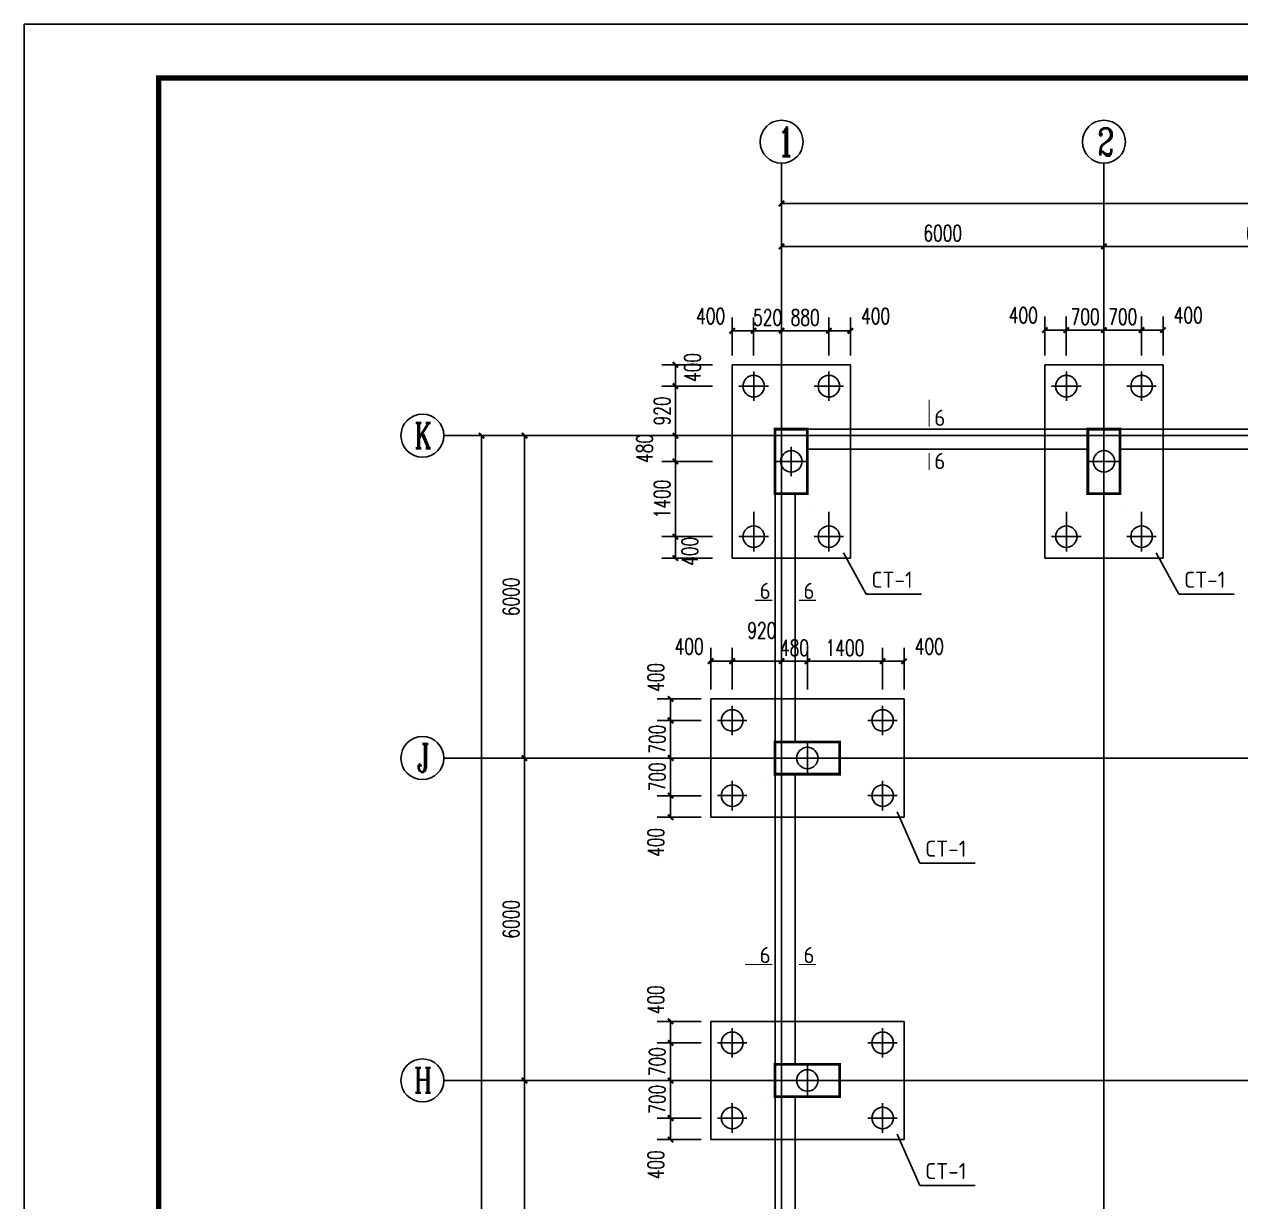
# Model space of a CAD drawing. Extents: x -73672 to 366960, y -527333 to 140666.
# Drawn here: x 177679 to 200319, y 43973 to 65882 of the extents above; entities that cross this region are included whole.
import ezdxf
from ezdxf.enums import TextEntityAlignment as Align

# ---------------------------------------------------------------- set-up
doc = ezdxf.new("R2010")
doc.units = 0
doc.header["$LTSCALE"] = 1000
doc.header["$MEASUREMENT"] = 0
for name, color, linetype in [('AXIS', 3, 'Continuous'), ('AXIS_TEXT', 7, 'Continuous'), ('COLUMN', 9, 'Continuous'), ('E_WINDOW', 4, 'Continuous'), ('NUM', 3, 'Continuous'), ('PUB_TITLE', 4, 'Continuous'), ('TEXT', 3, 'Continuous'), ('WALL', 9, 'Continuous'), ('建-尺寸', 3, 'Continuous')]:
    doc.layers.add(name, color=color, linetype=linetype)
doc.styles.add('_TCH_AXIS', font='COMPLEX', dxfattribs={"bigfont": 'GBCBIG'})
doc.styles.add('_TCH_DIM_T3', font='SIMPLEX', dxfattribs={"width": 0.705882, "bigfont": 'GBCBIG'})
doc.styles.add('A-DIM_T3', font='SIMPLEX', dxfattribs={"width": 0.705882, "bigfont": 'GBCBIG'})
doc.styles.add('COMPLEX', font='COMPLEX', dxfattribs={"bigfont": 'Tssdchn.shx'})
doc.styles.add('TSSD_Norm', font='Tssdeng.shx', dxfattribs={"bigfont": 'hztxt.shx'})
doc.dimstyles.new('_TCH_ARCH-100', dxfattribs={"dimtxt": 297.5, "dimasz": 100, "dimexe": 250, "dimexo": 300, "dimgap": 100, "dimtad": 1, "dimdec": 0, "dimzin": 0, "dimdsep": 46, "dimtxsty": '_TCH_DIM_T3', "dimblk": 'ARCHTICK', "dimcen": 0.09, "dimclrt": 7, "dimazin": 2, "dimtfac": 1, "dimtdec": 0, "dimtix": 1, "dimtmove": 2, "dimatfit": 3, "dimfxl": 0, "dimtolj": 1, "dimtzin": 0, "dimarcsym": 0})
doc.dimstyles.new('A-DIM-100', dxfattribs={"dimtxt": 297.5, "dimasz": 100, "dimexe": 250, "dimexo": 300, "dimgap": 100, "dimtad": 1, "dimdec": 0, "dimzin": 0, "dimdsep": 46, "dimtxsty": 'A-DIM_T3', "dimblk": 'ARCHTICK', "dimcen": 0.09, "dimclrt": 7, "dimazin": 2, "dimtfac": 1, "dimtdec": 0, "dimtix": 1, "dimtmove": 2, "dimatfit": 3, "dimfxl": 0, "dimtolj": 1, "dimtzin": 0, "dimarcsym": 0})

# ---------------------------------------------------------------- blocks, each defined once
blk = doc.blocks.new('_reinbk')
blk.add_line((0, 0), (0, 0))
blk = doc.blocks.new('_AXISO')
blk.add_circle((0, 0), 0.5)
at = {"layer": 'AXIS_TEXT', "style": 'COMPLEX'}
blk.add_attdef('A', text='', height=0.56, dxfattribs=at).set_placement((-0.25, -0.28), (0.25, -0.28), align=Align.FIT)
blk = doc.blocks.new('_ArchTick')
at = {"color": 0, "linetype": 'ByBlock', "const_width": 0.4}
blk.add_lwpolyline([(-0.5, -0.5), (0.5, 0.5)], dxfattribs=at)
blk = doc.blocks.new('*D7879')
at = {"layer": 'AXIS', "color": 0, "lineweight": -2}
for p, q in [((191774, 59597), (191774, 62797)), ((306114, 59597), (306114, 62797)), ((191774, 62547), (306114, 62547))]:
    blk.add_line(p, q, dxfattribs=at)
at = {"layer": 'Defpoints', "color": 0}
for p in [(306114, 62547), (191774, 59297), (306114, 59297)]:
    blk.add_point(p, dxfattribs=at)
at = {"layer": 'AXIS', "color": 0, "linetype": 'ByBlock', "lineweight": -2, "xscale": 100, "yscale": 100, "zscale": 100, "rotation": 180}
blk.add_blockref('_ArchTick', (191774, 62547), dxfattribs=at)
at = {"layer": 'AXIS', "color": 0, "linetype": 'ByBlock', "lineweight": -2, "xscale": 100, "yscale": 100, "zscale": 100}
blk.add_blockref('_ArchTick', (306114, 62547), dxfattribs=at)
at = {"layer": 'AXIS', "color": 7, "insert": (248944, 62796), "char_height": 297.5, "attachment_point": 5, "style": '_TCH_DIM_T3'}
blk.add_mtext('\\A1;114340', dxfattribs=at)
blk = doc.blocks.new('*D7880')
at = {"layer": 'AXIS', "color": 0, "lineweight": -2}
for p, q in [((191774, 59597), (191774, 61997)), ((197774, 59597), (197774, 61997)), ((191774, 61747), (197774, 61747))]:
    blk.add_line(p, q, dxfattribs=at)
at = {"layer": 'Defpoints', "color": 0}
for p in [(197774, 61747), (191774, 59297), (197774, 59297)]:
    blk.add_point(p, dxfattribs=at)
at = {"layer": 'AXIS', "color": 0, "linetype": 'ByBlock', "lineweight": -2, "xscale": 100, "yscale": 100, "zscale": 100, "rotation": 180}
blk.add_blockref('_ArchTick', (191774, 61747), dxfattribs=at)
at = {"layer": 'AXIS', "color": 0, "linetype": 'ByBlock', "lineweight": -2, "xscale": 100, "yscale": 100, "zscale": 100}
blk.add_blockref('_ArchTick', (197774, 61747), dxfattribs=at)
at = {"layer": 'AXIS', "color": 7, "insert": (194774, 61996), "char_height": 297.5, "attachment_point": 5, "style": '_TCH_DIM_T3'}
blk.add_mtext('\\A1;6000', dxfattribs=at)
blk = doc.blocks.new('*D7881')
at = {"layer": 'AXIS', "color": 0, "lineweight": -2}
for p, q in [((197774, 59597), (197774, 61997)), ((203774, 59597), (203774, 61997)), ((197774, 61747), (203774, 61747))]:
    blk.add_line(p, q, dxfattribs=at)
at = {"layer": 'Defpoints', "color": 0}
for p in [(203774, 61747), (197774, 59297), (203774, 59297)]:
    blk.add_point(p, dxfattribs=at)
at = {"layer": 'AXIS', "color": 0, "linetype": 'ByBlock', "lineweight": -2, "xscale": 100, "yscale": 100, "zscale": 100, "rotation": 180}
blk.add_blockref('_ArchTick', (197774, 61747), dxfattribs=at)
at = {"layer": 'AXIS', "color": 0, "linetype": 'ByBlock', "lineweight": -2, "xscale": 100, "yscale": 100, "zscale": 100}
blk.add_blockref('_ArchTick', (203774, 61747), dxfattribs=at)
at = {"layer": 'AXIS', "color": 7, "insert": (200774, 61996), "char_height": 297.5, "attachment_point": 5, "style": '_TCH_DIM_T3'}
blk.add_mtext('\\A1;6000', dxfattribs=at)
blk = doc.blocks.new('*D7900')
at = {"layer": 'AXIS', "color": 0, "lineweight": -2}
for p, q in [((189189, 58228), (185939, 58228)), ((186189, 2228), (186189, 58228)), ((189189, 2228), (185939, 2228))]:
    blk.add_line(p, q, dxfattribs=at)
at = {"layer": 'Defpoints', "color": 0}
for p in [(186189, 58228), (189489, 58228), (189489, 2228)]:
    blk.add_point(p, dxfattribs=at)
at = {"layer": 'AXIS', "color": 0, "linetype": 'ByBlock', "lineweight": -2, "xscale": 100, "yscale": 100, "zscale": 100}
for p, rotation in [((186189, 58228), 90), ((186189, 2228), 270)]:
    blk.add_blockref('_ArchTick', p, dxfattribs=dict(at, rotation=rotation))
at = {"layer": 'AXIS', "color": 7, "insert": (185940, 30228), "char_height": 297.5, "attachment_point": 5, "rotation": 90, "style": '_TCH_DIM_T3'}
blk.add_mtext('\\A1;56000', dxfattribs=at)
blk = doc.blocks.new('*D7907')
at = {"layer": 'AXIS', "color": 0, "lineweight": -2}
for p, q in [((189189, 46228), (186739, 46228)), ((186989, 40228), (186989, 46228)), ((189189, 40228), (186739, 40228))]:
    blk.add_line(p, q, dxfattribs=at)
at = {"layer": 'Defpoints', "color": 0}
for p in [(186989, 46228), (189489, 46228), (189489, 40228)]:
    blk.add_point(p, dxfattribs=at)
at = {"layer": 'AXIS', "color": 0, "linetype": 'ByBlock', "lineweight": -2, "xscale": 100, "yscale": 100, "zscale": 100}
for p, rotation in [((186989, 46228), 90), ((186989, 40228), 270)]:
    blk.add_blockref('_ArchTick', p, dxfattribs=dict(at, rotation=rotation))
at = {"layer": 'AXIS', "color": 7, "insert": (186740, 43228), "char_height": 297.5, "attachment_point": 5, "rotation": 90, "style": '_TCH_DIM_T3'}
blk.add_mtext('\\A1;6000', dxfattribs=at)
blk = doc.blocks.new('*D7908')
at = {"layer": 'AXIS', "color": 0, "lineweight": -2}
for p, q in [((189189, 52228), (186739, 52228)), ((186989, 46228), (186989, 52228)), ((189189, 46228), (186739, 46228))]:
    blk.add_line(p, q, dxfattribs=at)
at = {"layer": 'Defpoints', "color": 0}
for p in [(186989, 52228), (189489, 52228), (189489, 46228)]:
    blk.add_point(p, dxfattribs=at)
at = {"layer": 'AXIS', "color": 0, "linetype": 'ByBlock', "lineweight": -2, "xscale": 100, "yscale": 100, "zscale": 100}
for p, rotation in [((186989, 52228), 90), ((186989, 46228), 270)]:
    blk.add_blockref('_ArchTick', p, dxfattribs=dict(at, rotation=rotation))
at = {"layer": 'AXIS', "color": 7, "insert": (186740, 49228), "char_height": 297.5, "attachment_point": 5, "rotation": 90, "style": '_TCH_DIM_T3'}
blk.add_mtext('\\A1;6000', dxfattribs=at)
blk = doc.blocks.new('*D7909')
at = {"layer": 'AXIS', "color": 0, "lineweight": -2}
for p, q in [((189189, 58228), (186739, 58228)), ((186989, 52228), (186989, 58228)), ((189189, 52228), (186739, 52228))]:
    blk.add_line(p, q, dxfattribs=at)
at = {"layer": 'Defpoints', "color": 0}
for p in [(186989, 58228), (189489, 58228), (189489, 52228)]:
    blk.add_point(p, dxfattribs=at)
at = {"layer": 'AXIS', "color": 0, "linetype": 'ByBlock', "lineweight": -2, "xscale": 100, "yscale": 100, "zscale": 100}
for p, rotation in [((186989, 58228), 90), ((186989, 52228), 270)]:
    blk.add_blockref('_ArchTick', p, dxfattribs=dict(at, rotation=rotation))
at = {"layer": 'AXIS', "color": 7, "insert": (186740, 55228), "char_height": 297.5, "attachment_point": 5, "rotation": 90, "style": '_TCH_DIM_T3'}
blk.add_mtext('\\A1;6000', dxfattribs=at)
blk = doc.blocks.new('*D7941')
at = {"layer": 'Defpoints', "color": 0}
for p in [(192654, 60179), (192654, 59422), (193054, 59422)]:
    blk.add_point(p, dxfattribs=at)
at = {"layer": '建-尺寸', "color": 0, "lineweight": -2}
for p, q in [((192654, 59722), (192654, 60429)), ((193054, 59722), (193054, 60429)), ((193054, 60179), (192654, 60179))]:
    blk.add_line(p, q, dxfattribs=at)
at = {"layer": '建-尺寸', "color": 0, "linetype": 'ByBlock', "lineweight": -2, "xscale": 100, "yscale": 100, "zscale": 100, "rotation": 180}
blk.add_blockref('_ArchTick', (192654, 60179), dxfattribs=at)
at = {"layer": '建-尺寸', "color": 0, "linetype": 'ByBlock', "lineweight": -2, "xscale": 100, "yscale": 100, "zscale": 100}
blk.add_blockref('_ArchTick', (193054, 60179), dxfattribs=at)
at = {"layer": '建-尺寸', "color": 7, "insert": (193524, 60454), "char_height": 297.5, "attachment_point": 5, "style": 'A-DIM_T3'}
blk.add_mtext('\\A1;400', dxfattribs=at)
blk = doc.blocks.new('*D7942')
at = {"layer": 'Defpoints', "color": 0}
for p in [(191774, 60179), (191774, 59422), (192654, 59422)]:
    blk.add_point(p, dxfattribs=at)
at = {"layer": '建-尺寸', "color": 0, "lineweight": -2}
for p, q in [((191774, 59722), (191774, 60429)), ((192654, 59722), (192654, 60429)), ((192654, 60179), (191774, 60179))]:
    blk.add_line(p, q, dxfattribs=at)
at = {"layer": '建-尺寸', "color": 0, "linetype": 'ByBlock', "lineweight": -2, "xscale": 100, "yscale": 100, "zscale": 100, "rotation": 180}
blk.add_blockref('_ArchTick', (191774, 60179), dxfattribs=at)
at = {"layer": '建-尺寸', "color": 0, "linetype": 'ByBlock', "lineweight": -2, "xscale": 100, "yscale": 100, "zscale": 100}
blk.add_blockref('_ArchTick', (192654, 60179), dxfattribs=at)
at = {"layer": '建-尺寸', "color": 7, "insert": (192214, 60427), "char_height": 297.5, "attachment_point": 5, "style": 'A-DIM_T3'}
blk.add_mtext('\\A1;880', dxfattribs=at)
blk = doc.blocks.new('*D7943')
at = {"layer": 'Defpoints', "color": 0}
for p in [(191254, 60179), (191254, 59422), (191774, 59422)]:
    blk.add_point(p, dxfattribs=at)
at = {"layer": '建-尺寸', "color": 0, "lineweight": -2}
for p, q in [((191254, 59722), (191254, 60429)), ((191774, 59722), (191774, 60429)), ((191254, 60179), (191154, 60179)), ((191774, 60179), (191254, 60179)), ((191774, 60179), (191874, 60179))]:
    blk.add_line(p, q, dxfattribs=at)
at = {"layer": '建-尺寸', "color": 0, "linetype": 'ByBlock', "lineweight": -2, "xscale": 100, "yscale": 100, "zscale": 100}
blk.add_blockref('_ArchTick', (191254, 60179), dxfattribs=at)
at = {"layer": '建-尺寸', "color": 0, "linetype": 'ByBlock', "lineweight": -2, "xscale": 100, "yscale": 100, "zscale": 100, "rotation": 180}
blk.add_blockref('_ArchTick', (191774, 60179), dxfattribs=at)
at = {"layer": '建-尺寸', "color": 7, "insert": (191514, 60427), "char_height": 297.5, "attachment_point": 5, "style": 'A-DIM_T3'}
blk.add_mtext('\\A1;520', dxfattribs=at)
blk = doc.blocks.new('*D7944')
at = {"layer": 'Defpoints', "color": 0}
for p in [(190854, 60179), (190854, 59422), (191254, 59422)]:
    blk.add_point(p, dxfattribs=at)
at = {"layer": '建-尺寸', "color": 0, "lineweight": -2}
for p, q in [((190854, 59722), (190854, 60429)), ((191254, 59722), (191254, 60429)), ((191254, 60179), (190854, 60179))]:
    blk.add_line(p, q, dxfattribs=at)
at = {"layer": '建-尺寸', "color": 0, "linetype": 'ByBlock', "lineweight": -2, "xscale": 100, "yscale": 100, "zscale": 100, "rotation": 180}
blk.add_blockref('_ArchTick', (190854, 60179), dxfattribs=at)
at = {"layer": '建-尺寸', "color": 0, "linetype": 'ByBlock', "lineweight": -2, "xscale": 100, "yscale": 100, "zscale": 100}
blk.add_blockref('_ArchTick', (191254, 60179), dxfattribs=at)
at = {"layer": '建-尺寸', "color": 7, "insert": (190454, 60454), "char_height": 297.5, "attachment_point": 5, "style": 'A-DIM_T3'}
blk.add_mtext('\\A1;400', dxfattribs=at)
blk = doc.blocks.new('*D7945')
at = {"layer": 'Defpoints', "color": 0}
for p in [(190785, 59548), (189798, 59148), (190785, 59148)]:
    blk.add_point(p, dxfattribs=at)
at = {"layer": '建-尺寸', "color": 0, "lineweight": -2}
for p, q in [((190485, 59548), (189548, 59548)), ((189798, 59548), (189798, 59148)), ((190485, 59148), (189548, 59148))]:
    blk.add_line(p, q, dxfattribs=at)
at = {"layer": '建-尺寸', "color": 0, "linetype": 'ByBlock', "lineweight": -2, "xscale": 100, "yscale": 100, "zscale": 100}
for p, rotation in [((189798, 59548), 90), ((189798, 59148), 270)]:
    blk.add_blockref('_ArchTick', p, dxfattribs=dict(at, rotation=rotation))
at = {"layer": '建-尺寸', "color": 7, "insert": (190117, 59497), "char_height": 297.5, "attachment_point": 5, "rotation": 90, "style": 'A-DIM_T3'}
blk.add_mtext('\\A1;400', dxfattribs=at)
blk = doc.blocks.new('*D7946')
at = {"layer": 'Defpoints', "color": 0}
for p in [(190785, 59148), (189798, 58228), (190785, 58228)]:
    blk.add_point(p, dxfattribs=at)
at = {"layer": '建-尺寸', "color": 0, "lineweight": -2}
for p, q in [((190485, 59148), (189548, 59148)), ((189798, 59148), (189798, 58228)), ((190485, 58228), (189548, 58228))]:
    blk.add_line(p, q, dxfattribs=at)
at = {"layer": '建-尺寸', "color": 0, "linetype": 'ByBlock', "lineweight": -2, "xscale": 100, "yscale": 100, "zscale": 100}
for p, rotation in [((189798, 59148), 90), ((189798, 58228), 270)]:
    blk.add_blockref('_ArchTick', p, dxfattribs=dict(at, rotation=rotation))
at = {"layer": '建-尺寸', "color": 7, "insert": (189549, 58688), "char_height": 297.5, "attachment_point": 5, "rotation": 90, "style": 'A-DIM_T3'}
blk.add_mtext('\\A1;920', dxfattribs=at)
blk = doc.blocks.new('*D7947')
at = {"layer": 'Defpoints', "color": 0}
for p in [(190785, 58228), (189798, 57748), (190785, 57748)]:
    blk.add_point(p, dxfattribs=at)
at = {"layer": '建-尺寸', "color": 0, "lineweight": -2}
for p, q in [((190485, 58228), (189548, 58228)), ((189798, 58228), (189798, 57748)), ((190485, 57748), (189548, 57748))]:
    blk.add_line(p, q, dxfattribs=at)
at = {"layer": '建-尺寸', "color": 0, "linetype": 'ByBlock', "lineweight": -2, "xscale": 100, "yscale": 100, "zscale": 100}
for p, rotation in [((189798, 58228), 90), ((189798, 57748), 270)]:
    blk.add_blockref('_ArchTick', p, dxfattribs=dict(at, rotation=rotation))
at = {"layer": '建-尺寸', "color": 7, "insert": (189225, 57988), "char_height": 297.5, "attachment_point": 5, "rotation": 90, "style": 'A-DIM_T3'}
blk.add_mtext('\\A1;480', dxfattribs=at)
blk = doc.blocks.new('*D7948')
at = {"layer": 'Defpoints', "color": 0}
for p in [(190785, 57748), (189798, 56348), (190785, 56348)]:
    blk.add_point(p, dxfattribs=at)
at = {"layer": '建-尺寸', "color": 0, "lineweight": -2}
for p, q in [((190485, 57748), (189548, 57748)), ((189798, 57748), (189798, 56348)), ((190485, 56348), (189548, 56348))]:
    blk.add_line(p, q, dxfattribs=at)
at = {"layer": '建-尺寸', "color": 0, "linetype": 'ByBlock', "lineweight": -2, "xscale": 100, "yscale": 100, "zscale": 100}
for p, rotation in [((189798, 57748), 90), ((189798, 56348), 270)]:
    blk.add_blockref('_ArchTick', p, dxfattribs=dict(at, rotation=rotation))
at = {"layer": '建-尺寸', "color": 7, "insert": (189549, 57048), "char_height": 297.5, "attachment_point": 5, "rotation": 90, "style": 'A-DIM_T3'}
blk.add_mtext('\\A1;1400', dxfattribs=at)
blk = doc.blocks.new('*D7949')
at = {"layer": 'Defpoints', "color": 0}
for p in [(190785, 56348), (189798, 55948), (190785, 55948)]:
    blk.add_point(p, dxfattribs=at)
at = {"layer": '建-尺寸', "color": 0, "lineweight": -2}
for p, q in [((190485, 56348), (189548, 56348)), ((189798, 56348), (189798, 55948)), ((190485, 55948), (189548, 55948))]:
    blk.add_line(p, q, dxfattribs=at)
at = {"layer": '建-尺寸', "color": 0, "linetype": 'ByBlock', "lineweight": -2, "xscale": 100, "yscale": 100, "zscale": 100}
for p, rotation in [((189798, 56348), 90), ((189798, 55948), 270)]:
    blk.add_blockref('_ArchTick', p, dxfattribs=dict(at, rotation=rotation))
at = {"layer": '建-尺寸', "color": 7, "insert": (190066, 56075), "char_height": 297.5, "attachment_point": 5, "rotation": 90, "style": 'A-DIM_T3'}
blk.add_mtext('\\A1;400', dxfattribs=at)
blk = doc.blocks.new('*D7950')
at = {"layer": 'Defpoints', "color": 0}
for p in [(198474, 60192), (198474, 59422), (198874, 59422)]:
    blk.add_point(p, dxfattribs=at)
at = {"layer": '建-尺寸', "color": 0, "lineweight": -2}
for p, q in [((198474, 59722), (198474, 60442)), ((198874, 59722), (198874, 60442)), ((198874, 60192), (198474, 60192))]:
    blk.add_line(p, q, dxfattribs=at)
at = {"layer": '建-尺寸', "color": 0, "linetype": 'ByBlock', "lineweight": -2, "xscale": 100, "yscale": 100, "zscale": 100, "rotation": 180}
blk.add_blockref('_ArchTick', (198474, 60192), dxfattribs=at)
at = {"layer": '建-尺寸', "color": 0, "linetype": 'ByBlock', "lineweight": -2, "xscale": 100, "yscale": 100, "zscale": 100}
blk.add_blockref('_ArchTick', (198874, 60192), dxfattribs=at)
at = {"layer": '建-尺寸', "color": 7, "insert": (199344, 60467), "char_height": 297.5, "attachment_point": 5, "style": 'A-DIM_T3'}
blk.add_mtext('\\A1;400', dxfattribs=at)
blk = doc.blocks.new('*D7951')
at = {"layer": 'Defpoints', "color": 0}
for p in [(197774, 60192), (197774, 59422), (198474, 59422)]:
    blk.add_point(p, dxfattribs=at)
at = {"layer": '建-尺寸', "color": 0, "lineweight": -2}
for p, q in [((197774, 59722), (197774, 60442)), ((198474, 59722), (198474, 60442)), ((197774, 60192), (197674, 60192)), ((198474, 60192), (197774, 60192)), ((198474, 60192), (198574, 60192))]:
    blk.add_line(p, q, dxfattribs=at)
at = {"layer": '建-尺寸', "color": 0, "linetype": 'ByBlock', "lineweight": -2, "xscale": 100, "yscale": 100, "zscale": 100}
blk.add_blockref('_ArchTick', (197774, 60192), dxfattribs=at)
at = {"layer": '建-尺寸', "color": 0, "linetype": 'ByBlock', "lineweight": -2, "xscale": 100, "yscale": 100, "zscale": 100, "rotation": 180}
blk.add_blockref('_ArchTick', (198474, 60192), dxfattribs=at)
at = {"layer": '建-尺寸', "color": 7, "insert": (198124, 60441), "char_height": 297.5, "attachment_point": 5, "style": 'A-DIM_T3'}
blk.add_mtext('\\A1;700', dxfattribs=at)
blk = doc.blocks.new('*D7952')
at = {"layer": 'Defpoints', "color": 0}
for p in [(197074, 60192), (197074, 59422), (197774, 59422)]:
    blk.add_point(p, dxfattribs=at)
at = {"layer": '建-尺寸', "color": 0, "lineweight": -2}
for p, q in [((197074, 59722), (197074, 60442)), ((197774, 59722), (197774, 60442)), ((197074, 60192), (196974, 60192)), ((197774, 60192), (197074, 60192)), ((197774, 60192), (197874, 60192))]:
    blk.add_line(p, q, dxfattribs=at)
at = {"layer": '建-尺寸', "color": 0, "linetype": 'ByBlock', "lineweight": -2, "xscale": 100, "yscale": 100, "zscale": 100}
blk.add_blockref('_ArchTick', (197074, 60192), dxfattribs=at)
at = {"layer": '建-尺寸', "color": 0, "linetype": 'ByBlock', "lineweight": -2, "xscale": 100, "yscale": 100, "zscale": 100, "rotation": 180}
blk.add_blockref('_ArchTick', (197774, 60192), dxfattribs=at)
at = {"layer": '建-尺寸', "color": 7, "insert": (197424, 60441), "char_height": 297.5, "attachment_point": 5, "style": 'A-DIM_T3'}
blk.add_mtext('\\A1;700', dxfattribs=at)
blk = doc.blocks.new('*D7953')
at = {"layer": 'Defpoints', "color": 0}
for p in [(196674, 60192), (196674, 59422), (197074, 59422)]:
    blk.add_point(p, dxfattribs=at)
at = {"layer": '建-尺寸', "color": 0, "lineweight": -2}
for p, q in [((196674, 59722), (196674, 60442)), ((197074, 59722), (197074, 60442)), ((197074, 60192), (196674, 60192))]:
    blk.add_line(p, q, dxfattribs=at)
at = {"layer": '建-尺寸', "color": 0, "linetype": 'ByBlock', "lineweight": -2, "xscale": 100, "yscale": 100, "zscale": 100, "rotation": 180}
blk.add_blockref('_ArchTick', (196674, 60192), dxfattribs=at)
at = {"layer": '建-尺寸', "color": 0, "linetype": 'ByBlock', "lineweight": -2, "xscale": 100, "yscale": 100, "zscale": 100}
blk.add_blockref('_ArchTick', (197074, 60192), dxfattribs=at)
at = {"layer": '建-尺寸', "color": 7, "insert": (196274, 60467), "char_height": 297.5, "attachment_point": 5, "style": 'A-DIM_T3'}
blk.add_mtext('\\A1;400', dxfattribs=at)
blk = doc.blocks.new('*D8023')
at = {"layer": 'Defpoints', "color": 0}
for p in [(193654, 54031), (193654, 53203), (194054, 53203)]:
    blk.add_point(p, dxfattribs=at)
at = {"layer": '建-尺寸', "color": 0, "lineweight": -2}
for p, q in [((193654, 53503), (193654, 54281)), ((194054, 53503), (194054, 54281)), ((194054, 54031), (193654, 54031))]:
    blk.add_line(p, q, dxfattribs=at)
at = {"layer": '建-尺寸', "color": 0, "linetype": 'ByBlock', "lineweight": -2, "xscale": 100, "yscale": 100, "zscale": 100, "rotation": 180}
blk.add_blockref('_ArchTick', (193654, 54031), dxfattribs=at)
at = {"layer": '建-尺寸', "color": 0, "linetype": 'ByBlock', "lineweight": -2, "xscale": 100, "yscale": 100, "zscale": 100}
blk.add_blockref('_ArchTick', (194054, 54031), dxfattribs=at)
at = {"layer": '建-尺寸', "color": 7, "insert": (194524, 54306), "char_height": 297.5, "attachment_point": 5, "style": 'A-DIM_T3'}
blk.add_mtext('\\A1;400', dxfattribs=at)
blk = doc.blocks.new('*D8024')
at = {"layer": 'Defpoints', "color": 0}
for p in [(192254, 54031), (192254, 53203), (193654, 53203)]:
    blk.add_point(p, dxfattribs=at)
at = {"layer": '建-尺寸', "color": 0, "lineweight": -2}
for p, q in [((192254, 53503), (192254, 54281)), ((193654, 53503), (193654, 54281)), ((193654, 54031), (192254, 54031))]:
    blk.add_line(p, q, dxfattribs=at)
at = {"layer": '建-尺寸', "color": 0, "linetype": 'ByBlock', "lineweight": -2, "xscale": 100, "yscale": 100, "zscale": 100, "rotation": 180}
blk.add_blockref('_ArchTick', (192254, 54031), dxfattribs=at)
at = {"layer": '建-尺寸', "color": 0, "linetype": 'ByBlock', "lineweight": -2, "xscale": 100, "yscale": 100, "zscale": 100}
blk.add_blockref('_ArchTick', (193654, 54031), dxfattribs=at)
at = {"layer": '建-尺寸', "color": 7, "insert": (192954, 54280), "char_height": 297.5, "attachment_point": 5, "style": 'A-DIM_T3'}
blk.add_mtext('\\A1;1400', dxfattribs=at)
blk = doc.blocks.new('*D8025')
at = {"layer": 'Defpoints', "color": 0}
for p in [(191774, 54031), (191774, 53203), (192254, 53203)]:
    blk.add_point(p, dxfattribs=at)
at = {"layer": '建-尺寸', "color": 0, "lineweight": -2}
for p, q in [((191774, 53503), (191774, 54281)), ((192254, 53503), (192254, 54281)), ((191774, 54031), (191674, 54031)), ((192254, 54031), (191774, 54031)), ((192254, 54031), (192354, 54031))]:
    blk.add_line(p, q, dxfattribs=at)
at = {"layer": '建-尺寸', "color": 0, "linetype": 'ByBlock', "lineweight": -2, "xscale": 100, "yscale": 100, "zscale": 100}
blk.add_blockref('_ArchTick', (191774, 54031), dxfattribs=at)
at = {"layer": '建-尺寸', "color": 0, "linetype": 'ByBlock', "lineweight": -2, "xscale": 100, "yscale": 100, "zscale": 100, "rotation": 180}
blk.add_blockref('_ArchTick', (192254, 54031), dxfattribs=at)
at = {"layer": '建-尺寸', "color": 7, "insert": (192014, 54280), "char_height": 297.5, "attachment_point": 5, "style": 'A-DIM_T3'}
blk.add_mtext('\\A1;480', dxfattribs=at)
blk = doc.blocks.new('*D8026')
at = {"layer": 'Defpoints', "color": 0}
for p in [(190854, 54031), (190854, 53203), (191774, 53203)]:
    blk.add_point(p, dxfattribs=at)
at = {"layer": '建-尺寸', "color": 0, "lineweight": -2}
for p, q in [((190854, 53503), (190854, 54281)), ((191774, 53503), (191774, 54281)), ((191774, 54031), (190854, 54031))]:
    blk.add_line(p, q, dxfattribs=at)
at = {"layer": '建-尺寸', "color": 0, "linetype": 'ByBlock', "lineweight": -2, "xscale": 100, "yscale": 100, "zscale": 100, "rotation": 180}
blk.add_blockref('_ArchTick', (190854, 54031), dxfattribs=at)
at = {"layer": '建-尺寸', "color": 0, "linetype": 'ByBlock', "lineweight": -2, "xscale": 100, "yscale": 100, "zscale": 100}
blk.add_blockref('_ArchTick', (191774, 54031), dxfattribs=at)
at = {"layer": '建-尺寸', "color": 7, "insert": (191407, 54603), "char_height": 297.5, "attachment_point": 5, "style": 'A-DIM_T3'}
blk.add_mtext('\\A1;920', dxfattribs=at)
blk = doc.blocks.new('*D8027')
at = {"layer": 'Defpoints', "color": 0}
for p in [(190454, 54031), (190454, 53203), (190854, 53203)]:
    blk.add_point(p, dxfattribs=at)
at = {"layer": '建-尺寸', "color": 0, "lineweight": -2}
for p, q in [((190454, 53503), (190454, 54281)), ((190854, 53503), (190854, 54281)), ((190854, 54031), (190454, 54031))]:
    blk.add_line(p, q, dxfattribs=at)
at = {"layer": '建-尺寸', "color": 0, "linetype": 'ByBlock', "lineweight": -2, "xscale": 100, "yscale": 100, "zscale": 100, "rotation": 180}
blk.add_blockref('_ArchTick', (190454, 54031), dxfattribs=at)
at = {"layer": '建-尺寸', "color": 0, "linetype": 'ByBlock', "lineweight": -2, "xscale": 100, "yscale": 100, "zscale": 100}
blk.add_blockref('_ArchTick', (190854, 54031), dxfattribs=at)
at = {"layer": '建-尺寸', "color": 7, "insert": (190054, 54306), "char_height": 297.5, "attachment_point": 5, "style": 'A-DIM_T3'}
blk.add_mtext('\\A1;400', dxfattribs=at)
blk = doc.blocks.new('*D8028')
at = {"layer": 'Defpoints', "color": 0}
for p in [(189708, 51528), (190580, 51528), (190580, 51128)]:
    blk.add_point(p, dxfattribs=at)
at = {"layer": '建-尺寸', "color": 0, "lineweight": -2}
for p, q in [((190280, 51528), (189458, 51528)), ((189708, 51128), (189708, 51528)), ((190280, 51128), (189458, 51128))]:
    blk.add_line(p, q, dxfattribs=at)
at = {"layer": '建-尺寸', "color": 0, "linetype": 'ByBlock', "lineweight": -2, "xscale": 100, "yscale": 100, "zscale": 100}
for p, rotation in [((189708, 51528), 90), ((189708, 51128), 270)]:
    blk.add_blockref('_ArchTick', p, dxfattribs=dict(at, rotation=rotation))
at = {"layer": '建-尺寸', "color": 7, "insert": (189433, 50658), "char_height": 297.5, "attachment_point": 5, "rotation": 90, "style": 'A-DIM_T3'}
blk.add_mtext('\\A1;400', dxfattribs=at)
blk = doc.blocks.new('*D8029')
at = {"layer": 'Defpoints', "color": 0}
for p in [(189708, 52228), (190580, 52228), (190580, 51528)]:
    blk.add_point(p, dxfattribs=at)
at = {"layer": '建-尺寸', "color": 0, "lineweight": -2}
for p, q in [((189708, 52228), (189708, 52328)), ((190280, 52228), (189458, 52228)), ((189708, 51528), (189708, 52228)), ((190280, 51528), (189458, 51528)), ((189708, 51528), (189708, 51428))]:
    blk.add_line(p, q, dxfattribs=at)
at = {"layer": '建-尺寸', "color": 0, "linetype": 'ByBlock', "lineweight": -2, "xscale": 100, "yscale": 100, "zscale": 100}
for p, rotation in [((189708, 52228), 270), ((189708, 51528), 90)]:
    blk.add_blockref('_ArchTick', p, dxfattribs=dict(at, rotation=rotation))
at = {"layer": '建-尺寸', "color": 7, "insert": (189460, 51878), "char_height": 297.5, "attachment_point": 5, "rotation": 90, "style": 'A-DIM_T3'}
blk.add_mtext('\\A1;700', dxfattribs=at)
blk = doc.blocks.new('*D8030')
at = {"layer": 'Defpoints', "color": 0}
for p in [(189708, 52928), (190580, 52928), (190580, 52228)]:
    blk.add_point(p, dxfattribs=at)
at = {"layer": '建-尺寸', "color": 0, "lineweight": -2}
for p, q in [((189708, 52928), (189708, 53028)), ((190280, 52928), (189458, 52928)), ((189708, 52228), (189708, 52928)), ((190280, 52228), (189458, 52228)), ((189708, 52228), (189708, 52128))]:
    blk.add_line(p, q, dxfattribs=at)
at = {"layer": '建-尺寸', "color": 0, "linetype": 'ByBlock', "lineweight": -2, "xscale": 100, "yscale": 100, "zscale": 100}
for p, rotation in [((189708, 52928), 270), ((189708, 52228), 90)]:
    blk.add_blockref('_ArchTick', p, dxfattribs=dict(at, rotation=rotation))
at = {"layer": '建-尺寸', "color": 7, "insert": (189460, 52578), "char_height": 297.5, "attachment_point": 5, "rotation": 90, "style": 'A-DIM_T3'}
blk.add_mtext('\\A1;700', dxfattribs=at)
blk = doc.blocks.new('*D8031')
at = {"layer": 'Defpoints', "color": 0}
for p in [(189708, 53328), (190580, 53328), (190580, 52928)]:
    blk.add_point(p, dxfattribs=at)
at = {"layer": '建-尺寸', "color": 0, "lineweight": -2}
for p, q in [((190280, 53328), (189458, 53328)), ((189708, 52928), (189708, 53328)), ((190280, 52928), (189458, 52928))]:
    blk.add_line(p, q, dxfattribs=at)
at = {"layer": '建-尺寸', "color": 0, "linetype": 'ByBlock', "lineweight": -2, "xscale": 100, "yscale": 100, "zscale": 100}
for p, rotation in [((189708, 53328), 90), ((189708, 52928), 270)]:
    blk.add_blockref('_ArchTick', p, dxfattribs=dict(at, rotation=rotation))
at = {"layer": '建-尺寸', "color": 7, "insert": (189433, 53728), "char_height": 297.5, "attachment_point": 5, "rotation": 90, "style": 'A-DIM_T3'}
blk.add_mtext('\\A1;400', dxfattribs=at)
blk = doc.blocks.new('*D8032')
at = {"layer": 'Defpoints', "color": 0}
for p in [(189708, 45528), (190580, 45528), (190580, 45128)]:
    blk.add_point(p, dxfattribs=at)
at = {"layer": '建-尺寸', "color": 0, "lineweight": -2}
for p, q in [((190280, 45528), (189458, 45528)), ((189708, 45128), (189708, 45528)), ((190280, 45128), (189458, 45128))]:
    blk.add_line(p, q, dxfattribs=at)
at = {"layer": '建-尺寸', "color": 0, "linetype": 'ByBlock', "lineweight": -2, "xscale": 100, "yscale": 100, "zscale": 100}
for p, rotation in [((189708, 45528), 90), ((189708, 45128), 270)]:
    blk.add_blockref('_ArchTick', p, dxfattribs=dict(at, rotation=rotation))
at = {"layer": '建-尺寸', "color": 7, "insert": (189433, 44658), "char_height": 297.5, "attachment_point": 5, "rotation": 90, "style": 'A-DIM_T3'}
blk.add_mtext('\\A1;400', dxfattribs=at)
blk = doc.blocks.new('*D8033')
at = {"layer": 'Defpoints', "color": 0}
for p in [(189708, 46228), (190580, 46228), (190580, 45528)]:
    blk.add_point(p, dxfattribs=at)
at = {"layer": '建-尺寸', "color": 0, "lineweight": -2}
for p, q in [((190280, 46228), (189458, 46228)), ((189708, 46228), (189708, 46328)), ((189708, 45528), (189708, 46228)), ((190280, 45528), (189458, 45528)), ((189708, 45528), (189708, 45428))]:
    blk.add_line(p, q, dxfattribs=at)
at = {"layer": '建-尺寸', "color": 0, "linetype": 'ByBlock', "lineweight": -2, "xscale": 100, "yscale": 100, "zscale": 100}
for p, rotation in [((189708, 46228), 270), ((189708, 45528), 90)]:
    blk.add_blockref('_ArchTick', p, dxfattribs=dict(at, rotation=rotation))
at = {"layer": '建-尺寸', "color": 7, "insert": (189460, 45878), "char_height": 297.5, "attachment_point": 5, "rotation": 90, "style": 'A-DIM_T3'}
blk.add_mtext('\\A1;700', dxfattribs=at)
blk = doc.blocks.new('*D8034')
at = {"layer": 'Defpoints', "color": 0}
for p in [(189708, 46928), (190580, 46928), (190580, 46228)]:
    blk.add_point(p, dxfattribs=at)
at = {"layer": '建-尺寸', "color": 0, "lineweight": -2}
for p, q in [((190280, 46928), (189458, 46928)), ((189708, 46928), (189708, 47028)), ((189708, 46228), (189708, 46928)), ((190280, 46228), (189458, 46228)), ((189708, 46228), (189708, 46128))]:
    blk.add_line(p, q, dxfattribs=at)
at = {"layer": '建-尺寸', "color": 0, "linetype": 'ByBlock', "lineweight": -2, "xscale": 100, "yscale": 100, "zscale": 100}
for p, rotation in [((189708, 46928), 270), ((189708, 46228), 90)]:
    blk.add_blockref('_ArchTick', p, dxfattribs=dict(at, rotation=rotation))
at = {"layer": '建-尺寸', "color": 7, "insert": (189460, 46578), "char_height": 297.5, "attachment_point": 5, "rotation": 90, "style": 'A-DIM_T3'}
blk.add_mtext('\\A1;700', dxfattribs=at)
blk = doc.blocks.new('*D8035')
at = {"layer": 'Defpoints', "color": 0}
for p in [(189708, 47328), (190580, 47328), (190580, 46928)]:
    blk.add_point(p, dxfattribs=at)
at = {"layer": '建-尺寸', "color": 0, "lineweight": -2}
for p, q in [((190280, 47328), (189458, 47328)), ((189708, 46928), (189708, 47328)), ((190280, 46928), (189458, 46928))]:
    blk.add_line(p, q, dxfattribs=at)
at = {"layer": '建-尺寸', "color": 0, "linetype": 'ByBlock', "lineweight": -2, "xscale": 100, "yscale": 100, "zscale": 100}
for p, rotation in [((189708, 47328), 90), ((189708, 46928), 270)]:
    blk.add_blockref('_ArchTick', p, dxfattribs=dict(at, rotation=rotation))
at = {"layer": '建-尺寸', "color": 7, "insert": (189433, 47728), "char_height": 297.5, "attachment_point": 5, "rotation": 90, "style": 'A-DIM_T3'}
blk.add_mtext('\\A1;400', dxfattribs=at)

msp = doc.modelspace()

# ---------------------------------------------------------------- linework, layer by layer
at = {"color": 1}
for p, q in [((191774.25, 60065.53), (191774.25, -593.32)), ((197774.25, 60065.53), (197774.25, -593.32)), ((189388.6, 58228.34), (308158.19, 58228.34)), ((189203.6, 52228.34), (308158.19, 52228.34)), ((189203.6, 46228.34), (308158.19, 46228.34))]:
    msp.add_line(p, q, dxfattribs=at)
at = {"color": 0}
for p, q in [((191654.25, 57748.34), (192254.25, 57748.34)), ((197474.25, 57748.34), (198074.25, 57748.34)), ((192926.32, 56047.38), (193345.57, 55276.47)), ((198746.32, 56047.38), (199165.57, 55276.47)), ((193345.57, 55276.47), (194376.94, 55276.47)), ((199165.57, 55276.47), (200196.94, 55276.47)), ((192254.25, 52528.34), (192254.25, 51928.34)), ((192254.25, 52528.34), (192254.25, 51928.34)), ((193926.26, 51227.32), (194345.52, 50271.42)), ((194345.52, 50271.42), (195376.89, 50271.42)), ((192254.25, 46528.34), (192254.25, 45928.34)), ((192254.25, 46528.34), (192254.25, 45928.34)), ((193926.26, 45227.32), (194345.52, 44271.42)), ((194345.52, 44271.42), (195376.89, 44271.42))]:
    msp.add_line(p, q, dxfattribs=at)
at = {"const_width": 20}
for points in [[(194521.67, 58897.37), (194521.67, 58393.01)], [(194521.67, 57907.4), (194521.67, 57588.04)], [(191279.84, 55163.47), (191599.2, 55163.47)], [(192095.42, 55163.47), (192414.79, 55163.47)], [(191094.84, 48385.25), (191599.2, 48385.25)], [(192095.42, 48385.25), (192414.79, 48385.25)]]:
    msp.add_lwpolyline(points, dxfattribs=at)
at = {"color": 0, "const_width": 50}
for points in [[(191654.25, 58348.34), (191654.25, 57148.34), (192254.25, 57148.34), (192254.25, 58348.34), (191654.25, 58348.34)], [(197474.25, 58348.34), (197474.25, 57148.34), (198074.25, 57148.34), (198074.25, 58348.34), (197474.25, 58348.34)], [(191654.25, 51928.34), (191654.25, 52528.34), (192854.25, 52528.34), (192854.25, 51928.34), (191654.25, 51928.34)], [(191654.25, 45928.34), (191654.25, 46528.34), (192854.25, 46528.34), (192854.25, 45928.34), (191654.25, 45928.34)]]:
    msp.add_lwpolyline(points, dxfattribs=at)
at = {"layer": 'AXIS'}
for p, q in [((191774.25, 59297.29), (191774.25, 63297.29)), ((197774.25, 59297.29), (197774.25, 63297.29)), ((190854.36, 59548.18), (190854.36, 55948.5)), ((193054.14, 59548.18), (190854.36, 59548.18)), ((193054.14, 59548.18), (193054.14, 55948.5)), ((196674.36, 59548.18), (196674.36, 55948.5)), ((198874.14, 59548.18), (196674.36, 59548.18)), ((198874.14, 59548.18), (198874.14, 55948.5)), ((191254.36, 58873.86), (191254.36, 59422.49)), ((192654.14, 58873.86), (192654.14, 59422.49)), ((197074.36, 58873.86), (197074.36, 59422.49)), ((198474.14, 58873.86), (198474.14, 59422.49)), ((191528.68, 59148.18), (190980.04, 59148.18)), ((192928.46, 59148.18), (192379.82, 59148.18)), ((197348.68, 59148.18), (196800.04, 59148.18)), ((198748.46, 59148.18), (198199.82, 59148.18)), ((189489.06, 58228.34), (185489.06, 58228.34)), ((191954.25, 58022.66), (191954.25, 57474.02)), ((197774.25, 58022.66), (197774.25, 57474.02)), ((192223.07, 57748.34), (191685.43, 57748.34)), ((198043.07, 57748.34), (197505.43, 57748.34)), ((191254.36, 56807.82), (191254.36, 56074.18)), ((192654.14, 56807.82), (192654.14, 56074.18)), ((197074.36, 56807.82), (197074.36, 56074.18)), ((198474.14, 56807.82), (198474.14, 56074.18)), ((191528.68, 56348.5), (190980.04, 56348.5)), ((192928.46, 56348.5), (192379.82, 56348.5)), ((197348.68, 56348.5), (196800.04, 56348.5)), ((198748.46, 56348.5), (198199.82, 56348.5)), ((193054.14, 55948.5), (190854.36, 55948.5)), ((198874.14, 55948.5), (196674.36, 55948.5)), ((194054.09, 53328.23), (190454.41, 53328.23)), ((190454.41, 51128.45), (190454.41, 53328.23)), ((194054.09, 51128.45), (194054.09, 53328.23)), ((190854.41, 52653.91), (190854.41, 53202.55)), ((193654.09, 52653.91), (193654.09, 53202.55)), ((191128.73, 52928.23), (190580.09, 52928.23)), ((193379.77, 52928.23), (193928.41, 52928.23)), ((192254.25, 51959.52), (192254.25, 52497.16)), ((189489.06, 52228.34), (185489.06, 52228.34)), ((192528.57, 52228.34), (191979.93, 52228.34)), ((190854.41, 51254.13), (190854.41, 51802.77)), ((193654.09, 51254.13), (193654.09, 51802.77)), ((191128.73, 51528.45), (190580.09, 51528.45)), ((193379.77, 51528.45), (193928.41, 51528.45)), ((194054.09, 51128.45), (190454.41, 51128.45)), ((194054.09, 47328.23), (190454.41, 47328.23)), ((190454.41, 45128.45), (190454.41, 47328.23)), ((194054.09, 45128.45), (194054.09, 47328.23)), ((190854.41, 46653.91), (190854.41, 47202.55)), ((193654.09, 46653.91), (193654.09, 47202.55)), ((191128.73, 46928.23), (190580.09, 46928.23)), ((193379.77, 46928.23), (193928.41, 46928.23)), ((192254.25, 45959.52), (192254.25, 46497.16)), ((189489.06, 46228.34), (185489.06, 46228.34)), ((192528.57, 46228.34), (191979.93, 46228.34)), ((190854.41, 45254.13), (190854.41, 45802.77)), ((193654.09, 45254.13), (193654.09, 45802.77)), ((191128.73, 45528.45), (190580.09, 45528.45)), ((193379.77, 45528.45), (193928.41, 45528.45)), ((194054.09, 45128.45), (190454.41, 45128.45))]:
    msp.add_line(p, q, dxfattribs=at)
at = {"layer": 'COLUMN'}
for points in [[(191654.25, 57148.34), (192254.25, 57148.34), (192254.25, 58348.34), (191654.25, 58348.34)], [(197474.25, 57148.34), (198074.25, 57148.34), (198074.25, 58348.34), (197474.25, 58348.34)], [(191654.25, 52528.34), (191654.25, 51928.34), (192854.25, 51928.34), (192854.25, 52528.34)], [(191654.25, 46528.34), (191654.25, 45928.34), (192854.25, 45928.34), (192854.25, 46528.34)]]:
    msp.add_lwpolyline(points, close=True, dxfattribs=at)
at = {"layer": 'E_WINDOW'}
for centre in [(191254.36, 59148.18), (192654.14, 59148.18), (197074.36, 59148.18), (198474.14, 59148.18), (191954.25, 57748.34), (197774.25, 57748.34), (191254.36, 56348.5), (192654.14, 56348.5), (197074.36, 56348.5), (198474.14, 56348.5), (190854.41, 52928.23), (193654.09, 52928.23), (192254.25, 52228.34), (190854.41, 51528.45), (193654.09, 51528.45), (190854.41, 46928.23), (193654.09, 46928.23), (192254.25, 46228.34), (190854.41, 45528.45), (193654.09, 45528.45)]:
    msp.add_circle(centre, 200, dxfattribs=at)
at = {"layer": 'PUB_TITLE'}
msp.add_lwpolyline([(177678.75, -18217.87), (326378.75, -18217.87), (326378.75, 65882.13), (177678.75, 65882.13)], close=True, dxfattribs=at)
at = {"layer": 'PUB_TITLE', "const_width": 100}
msp.add_lwpolyline([(180178.75, -17217.87), (325378.75, -17217.87), (325378.75, 64882.13), (180178.75, 64882.13)], close=True, dxfattribs=at)
at = {"layer": 'WALL'}
for p, q in [((192254.25, 58348.34), (197474.25, 58348.34)), ((198074.25, 58348.34), (203474.25, 58348.34)), ((192254.25, 57978.34), (197474.25, 57978.34)), ((198074.25, 57978.34), (203474.25, 57978.34)), ((191654.25, 52528.34), (191654.25, 57148.34)), ((192024.25, 52528.34), (192024.25, 57148.34)), ((191654.25, 46528.34), (191654.25, 51928.34)), ((192024.25, 46528.34), (192024.25, 51928.34)), ((191654.25, 40528.34), (191654.25, 45928.34)), ((192024.25, 40528.34), (192024.25, 45928.34))]:
    msp.add_line(p, q, dxfattribs=at)

# ---------------------------------------------------------------- block references
at = {"layer": 'AXIS'}
ref = msp.add_blockref('_AXISO', (191774.25, 63697.29), dxfattribs=dict(at, xscale=800, yscale=800, zscale=800))
ref.add_attrib('A', '1', (191693.17, 63429.28), dxfattribs={"color": 7, "height": 536.01, "style": '_TCH_AXIS', "width": 0.705882})
ref = msp.add_blockref('_AXISO', (197774.25, 63697.29), dxfattribs=dict(at, xscale=800, yscale=800, zscale=800))
ref.add_attrib('A', '2', (197655.03, 63443.94), dxfattribs={"color": 7, "height": 506.7, "style": '_TCH_AXIS', "width": 0.705882})
ref = msp.add_blockref('_AXISO', (185089.06, 58228.34), dxfattribs=dict(at, xscale=800, yscale=800, zscale=800))
ref.add_attrib('A', 'K', (184938.35, 57992.36), dxfattribs={"color": 7, "height": 471.96, "style": '_TCH_AXIS', "width": 0.705882})
ref = msp.add_blockref('_AXISO', (185089.06, 52228.34), dxfattribs=dict(at, xscale=800, yscale=800, zscale=800))
ref.add_attrib('A', 'J', (184991.95, 51965.71), dxfattribs={"color": 7, "height": 525.25, "style": '_TCH_AXIS', "width": 0.705882})
ref = msp.add_blockref('_AXISO', (185089.06, 46228.34), dxfattribs=dict(at, xscale=800, yscale=800, zscale=800))
ref.add_attrib('A', 'H', (184932.84, 45995.97), dxfattribs={"color": 7, "height": 464.74, "style": '_TCH_AXIS', "width": 0.705882})
at = {"layer": 'TEXT', "yscale": 39.18831840000348, "zscale": 39.1883184}
for p, xscale, rotation in [((192370.62, 56932.26), 39.1883183999824, 210.1413855520777), ((198190.62, 56932.26), 39.1883183999824, 210.1413855520777), ((191438.17, 51811.96), 39.18831839998241, 120.1413855520777), ((191438.17, 45811.96), 39.18831839998241, 120.1413855520777)]:
    msp.add_blockref('_reinbk', p, dxfattribs=dict(at, xscale=xscale, rotation=rotation))

# ---------------------------------------------------------------- texts
at = {"layer": 'NUM', "style": 'TSSD_Norm'}
for s, p in [('6', (194719.86, 58410.09)), ('6', (194719.86, 57605.12)), ('CT-1', (193830.1, 55397.12)), ('CT-1', (199650.1, 55397.12)), ('6', (191468.73, 55190.1)), ('6', (192284.31, 55190.1)), ('CT-1', (194830.05, 50392.07)), ('6', (191468.73, 48411.88)), ('6', (192284.31, 48411.88)), ('CT-1', (194830.05, 44392.07))]:
    msp.add_text(s, height=300, dxfattribs=at).set_placement(p, align=Align.CENTER)

# ---------------------------------------------------------------- dimensions: what is measured, and where the dimension line sits
at = {"layer": 'AXIS'}
for p1, p2, distance, picture, middle in [((191774.25, 59297.29), (306114.25, 59297.29), 3250, '*D7879', (248944.25, 62796.04)), ((191774.25, 59297.29), (197774.25, 59297.29), 2450, '*D7880', (194774.25, 61996.04)), ((197774.25, 59297.29), (203774.25, 59297.29), 2450, '*D7881', (200774.25, 61996.04)), ((189489.06, 2228.34), (189489.06, 58228.34), 3300, '*D7900', (185940.31, 30228.34)), ((189489.06, 52228.34), (189489.06, 58228.34), 2500, '*D7909', (186740.31, 55228.34)), ((189489.06, 46228.34), (189489.06, 52228.34), 2500, '*D7908', (186740.31, 49228.34)), ((189489.06, 40228.34), (189489.06, 46228.34), 2500, '*D7907', (186740.31, 43228.34))]:
    dim = msp.add_aligned_dim(p1=p1, p2=p2, distance=distance, dimstyle='_TCH_ARCH-100', dxfattribs=at)
    dim.commit()
    dim.dimension.update_dxf_attribs({"geometry": picture, "text_midpoint": middle})
at = {"layer": '建-尺寸', "color": 0}
for base, p1, p2, angle, picture, middle in [((190854.36, 60178.64), (191254.36, 59422.49), (190854.36, 59422.49), 180, '*D7944', (190454.36, 60453.64)), ((192654.14, 60178.64), (193054.14, 59422.49), (192654.14, 59422.49), 180, '*D7941', (193524.14, 60453.64)), ((196674.36, 60192.07), (197074.36, 59422.49), (196674.36, 59422.49), 180, '*D7953', (196274.36, 60467.07)), ((198474.14, 60192.07), (198874.14, 59422.49), (198474.14, 59422.49), 180, '*D7950', (199344.14, 60467.07)), ((189797.93, 59148.18), (190784.8, 59548.18), (190784.8, 59148.18), 270, '*D7945', (190116.56, 59497.11)), ((189797.93, 57748.34), (190784.8, 58228.34), (190784.8, 57748.34), 270, '*D7947', (189225.43, 57988.34)), ((189797.93, 55948.5), (190784.8, 56348.5), (190784.8, 55948.5), 270, '*D7949', (190066.25, 56074.93)), ((190854.41, 54030.93), (191774.25, 53202.55), (190854.41, 53202.55), 180, '*D8026', (191406.83, 54603.43)), ((190454.41, 54030.93), (190854.41, 53202.55), (190454.41, 53202.55), 180, '*D8027', (190054.41, 54305.93)), ((193654.09, 54030.93), (194054.09, 53202.55), (193654.09, 53202.55), 180, '*D8023', (194524.09, 54305.93)), ((189708.42, 53328.23), (190580.09, 52928.23), (190580.09, 53328.23), 90, '*D8031', (189433.42, 53728.23)), ((189708.42, 51528.45), (190580.09, 51128.45), (190580.09, 51528.45), 90, '*D8028', (189433.42, 50658.45)), ((189708.42, 47328.23), (190580.09, 46928.23), (190580.09, 47328.23), 90, '*D8035', (189433.42, 47728.23)), ((189708.42, 45528.45), (190580.09, 45128.45), (190580.09, 45528.45), 90, '*D8032', (189433.42, 44658.45))]:
    dim = msp.add_linear_dim(base=base, p1=p1, p2=p2, angle=angle, dimstyle='A-DIM-100', dxfattribs=at)
    dim.commit()
    dim.dimension.update_dxf_attribs({"geometry": picture, "text_midpoint": middle, "dimtype": 161})
for p1, p2, distance, picture, middle in [((191774.25, 59422.49), (191254.36, 59422.49), -756.15, '*D7943', (191514.31, 60427.39)), ((192654.14, 59422.49), (191774.25, 59422.49), -756.15, '*D7942', (192214.2, 60427.39)), ((197774.25, 59422.49), (197074.36, 59422.49), -769.58, '*D7952', (197424.31, 60440.82)), ((198474.14, 59422.49), (197774.25, 59422.49), -769.58, '*D7951', (198124.2, 60440.82)), ((190784.8, 59148.18), (190784.8, 58228.34), -986.87, '*D7946', (189549.18, 58688.26)), ((190784.8, 57748.34), (190784.8, 56348.5), -986.87, '*D7948', (189549.18, 57048.42)), ((192254.25, 53202.55), (191774.25, 53202.55), -828.39, '*D8025', (192014.25, 54279.68)), ((193654.09, 53202.55), (192254.25, 53202.55), -828.39, '*D8024', (192954.17, 54279.68)), ((190580.09, 52228.34), (190580.09, 52928.23), 871.68, '*D8030', (189459.67, 52578.28)), ((190580.09, 51528.45), (190580.09, 52228.34), 871.68, '*D8029', (189459.67, 51878.39)), ((190580.09, 46228.34), (190580.09, 46928.23), 871.68, '*D8034', (189459.67, 46578.28)), ((190580.09, 45528.45), (190580.09, 46228.34), 871.68, '*D8033', (189459.67, 45878.39))]:
    dim = msp.add_aligned_dim(p1=p1, p2=p2, distance=distance, dimstyle='A-DIM-100', dxfattribs=at)
    dim.commit()
    dim.dimension.update_dxf_attribs({"geometry": picture, "text_midpoint": middle})

doc.saveas('drawing.dxf')
